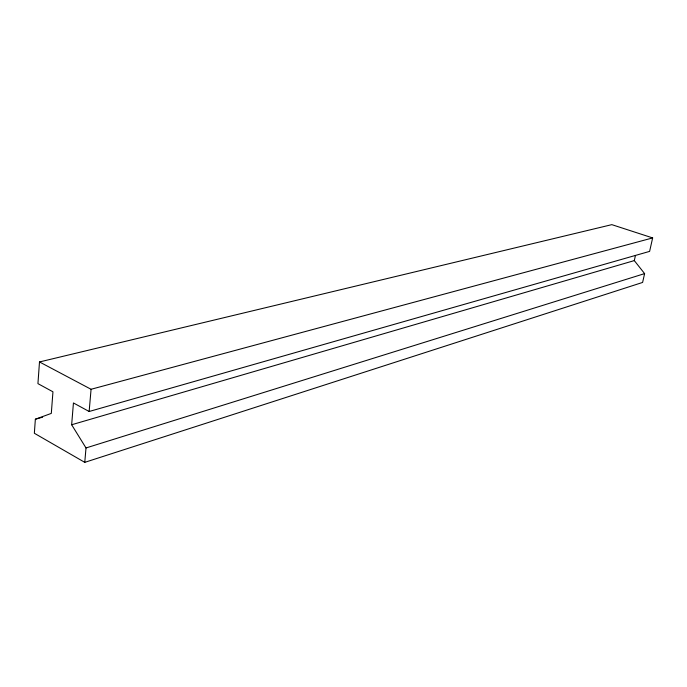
<?xml version="1.0" encoding="UTF-8"?>
<svg xmlns="http://www.w3.org/2000/svg" width="687" height="687" viewBox="0 0 687 687"><rect width="100%" height="100%" fill="white"/><g stroke="black" fill="none" stroke-linecap="round" stroke-linejoin="round"><path stroke-width="1.03" d="M84.767 462.351L86.004 447.958L71.654 424.755L73.44 402.951L89.147 411.496L649.619 251.382L652.65 237.917L611.816 224.649L39.494 361.955L37.931 383.629L52.951 391.805L51.31 413.394L35.363 419.216L34.35 433.265L84.767 462.351L642.611 282.434L644.604 273.615L634.307 260.596L635.441 255.478M89.147 411.496L91.07 389.28L39.494 361.955M86.004 447.958L644.604 273.615M71.654 424.755L634.307 260.596M35.363 419.216L42.594 417.198M91.07 389.28L652.65 237.917"/></g></svg>
